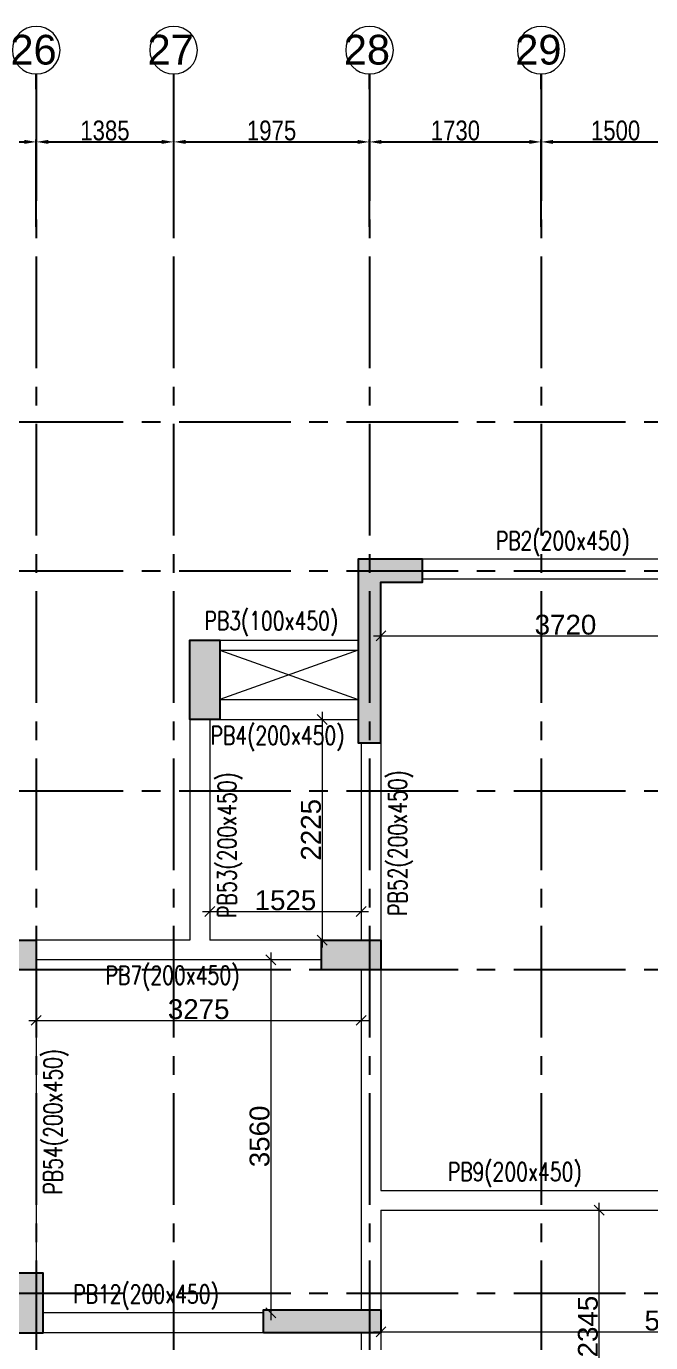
# Model space of a CAD drawing. Header units: millimetres. Extents: x 1277257 to 1543892, y 206696 to 309376.
# Drawn here: x 1416341 to 1422635, y 246284 to 259559 of the extents above; entities that cross this region are included whole.
import ezdxf
from ezdxf.enums import TextEntityAlignment as Align

# ---------------------------------------------------------------- set-up
doc = ezdxf.new("R2010")
doc.units = ezdxf.units.MM
doc.header["$LTSCALE"] = 500
doc.header["$MEASUREMENT"] = 0
doc.header["$PDMODE"] = 34
doc.linetypes.add('Site$0$CENTER2', pattern=[1.125, 0.75, -0.125, 0.125, -0.125])
doc.layers.get('Defpoints').update_dxf_attribs({"lineweight": 0})
for name, color, linetype, lineweight in [('CUT OUT', 1, 'Continuous', 13), ('GRID NO.', 7, 'Continuous', 20), ('S - SUNK', 251, 'Continuous', 0), ('TOWER COL HATCH', 253, 'Continuous', 20)]:
    doc.layers.add(name, color=color, linetype=linetype, lineweight=lineweight)
for name, color, linetype in [('GRID', 7, 'Continuous'), ('GRID DIM', 7, 'Continuous'), ('S-COLUMN-HATCH', 253, 'Continuous'), ('S-FRAMING PLAN', 4, 'Continuous'), ('T BEAM N', 3, 'Continuous'), ('TOWER AREA COLUMN.', 6, 'Continuous')]:
    doc.layers.add(name, color=color, linetype=linetype)
doc.styles.add('3mm', font='arial.ttf')
doc.styles.add('D50', font='arial.ttf', dxfattribs={"width": 0.8})
doc.styles.add('S-T', font='romans.shx')
doc.dimstyles.new('INNER DIM', dxfattribs={"dimtxt": 200, "dimasz": 120, "dimexe": 25, "dimexo": 25, "dimgap": 12, "dimtad": 1, "dimdec": 0, "dimrnd": 5, "dimzin": 0, "dimdsep": 46, "dimtxsty": 'D50', "dimcen": 0.09, "dimdle": 25, "dimclrt": 6, "dimadec": 0, "dimazin": 0, "dimtfac": 1, "dimtdec": 0, "dimtofl": 0, "dimtmove": 1, "dimatfit": 3, "dimfxl": 75, "dimtolj": 1, "dimtzin": 0, "dimarcsym": 0})
doc.dimstyles.new('PARAMVEER', dxfattribs={"dimtxt": 200, "dimasz": 100, "dimexe": 0, "dimexo": 25, "dimgap": 10, "dimtad": 1, "dimdec": 0, "dimrnd": 5, "dimzin": 0, "dimdsep": 46, "dimtxsty": '3mm', "dimblk": 'OBLIQUE', "dimcen": 0.09, "dimdle": 75, "dimclrd": 1, "dimclre": 1, "dimclrt": 3, "dimadec": 0, "dimazin": 0, "dimtfac": 1, "dimtdec": 0, "dimtmove": 1, "dimatfit": 3, "dimfxl": 100, "dimtolj": 1, "dimtzin": 0, "dimlwd": 18, "dimlwe": 5, "dimarcsym": 0})

# ---------------------------------------------------------------- blocks, each defined once
blk = doc.blocks.new('RW2952R')
at = {"layer": 'CUT OUT', "color": 1, "ltscale": 10}
for p, q in [((1389451, 253269), (1388056, 252769)), ((1388056, 253269), (1389451, 252769))]:
    blk.add_line(p, q, dxfattribs=at)
at = {"layer": 'S-FRAMING PLAN', "color": 3, "linetype": 'ByBlock', "lineweight": 20, "ltscale": 10}
for p, q in [((1384106, 254184), (1387406, 254184)), ((1384106, 253984), (1387406, 253984)), ((1389451, 253369), (1388056, 253369)), ((1389451, 253269), (1388056, 253269)), ((1389451, 252769), (1388056, 252769)), ((1389451, 252569), (1388056, 252569)), ((1389551, 252569), (1389551, 250344)), ((1389751, 252569), (1389751, 250344)), ((1387826, 252334), (1387826, 250344)), ((1388026, 252334), (1388026, 250344)), ((1388426, 250344), (1389551, 250344)), ((1389751, 250344), (1391301, 250344)), ((1388426, 250144), (1391301, 250144)), ((1387826, 250044), (1387826, 247819)), ((1388026, 250044), (1388026, 246614)), ((1391301, 250044), (1391301, 246984)), ((1387826, 247819), (1383721, 247819)), ((1387826, 247619), (1383721, 247619)), ((1387826, 247619), (1387826, 246614)), ((1389010, 246584), (1391231, 246584)), ((1387826, 246384), (1387826, 243244)), ((1388026, 246384), (1388026, 243244)), ((1389010, 246384), (1391231, 246384))]:
    blk.add_line(p, q, dxfattribs=at)
blk = doc.blocks.new('GRID MARK')
at = {"layer": 'GRID NO.', "const_width": 50}
blk.add_lwpolyline([(0, -541), (0, -891)], dxfattribs=at)
at = {"layer": 'GRID NO.'}
blk.add_circle((0, 0), 541, dxfattribs=at)
at = {"layer": 'GRID NO.', "style": 'D50', "width": 0.8}
blk.add_attdef('Y1', text='', height=500, dxfattribs=at).set_placement((-33, -267), align=Align.CENTER)
blk = doc.blocks.new('*D33')
at = {"layer": 'Defpoints', "color": 0, "linetype": 'Continuous', "transparency": 16777216}
for p in [(1416441, 258393), (1412911, 257510), (1416441, 257510)]:
    blk.add_point(p, dxfattribs=at)
at = {"layer": 'GRID DIM', "color": 0, "linetype": 'Continuous', "lineweight": -2, "transparency": 16777216}
for p, q in [((1412911, 257535), (1412911, 258418)), ((1416441, 257535), (1416441, 258418))]:
    blk.add_line(p, q, dxfattribs=at)
at = {"layer": 'GRID DIM', "linetype": 'Continuous', "lineweight": -2, "transparency": 16777216}
blk.add_line((1413031, 258393), (1416321, 258393), dxfattribs=at)
at = {"layer": 'GRID DIM', "linetype": 'Continuous', "transparency": 16777216}
for points in [[(1413031, 258413), (1413031, 258373), (1412911, 258393)], [(1416321, 258413), (1416321, 258373), (1416441, 258393)]]:
    blk.add_solid(points, dxfattribs=at)
at = {"layer": 'GRID DIM', "linetype": 'Continuous', "transparency": 16777216, "insert": (1414676, 258507), "char_height": 200, "attachment_point": 5, "style": 'D50'}
blk.add_mtext('\\A1;3530', dxfattribs=at)
blk = doc.blocks.new('*D34')
at = {"layer": 'Defpoints', "color": 0, "linetype": 'Continuous', "transparency": 16777216}
for p in [(1417826, 258393), (1416441, 257510), (1417826, 257510)]:
    blk.add_point(p, dxfattribs=at)
at = {"layer": 'GRID DIM', "color": 0, "linetype": 'Continuous', "lineweight": -2, "transparency": 16777216}
for p, q in [((1416441, 257535), (1416441, 258418)), ((1417826, 257535), (1417826, 258418))]:
    blk.add_line(p, q, dxfattribs=at)
at = {"layer": 'GRID DIM', "linetype": 'Continuous', "lineweight": -2, "transparency": 16777216}
blk.add_line((1416561, 258393), (1417706, 258393), dxfattribs=at)
at = {"layer": 'GRID DIM', "linetype": 'Continuous', "transparency": 16777216}
for points in [[(1416561, 258413), (1416561, 258373), (1416441, 258393)], [(1417706, 258413), (1417706, 258373), (1417826, 258393)]]:
    blk.add_solid(points, dxfattribs=at)
at = {"layer": 'GRID DIM', "linetype": 'Continuous', "transparency": 16777216, "insert": (1417133, 258507), "char_height": 200, "attachment_point": 5, "style": 'D50'}
blk.add_mtext('\\A1;1385', dxfattribs=at)
blk = doc.blocks.new('*D35')
at = {"layer": 'Defpoints', "color": 0, "linetype": 'Continuous', "transparency": 16777216}
for p in [(1419801, 258393), (1417826, 257510), (1419801, 257510)]:
    blk.add_point(p, dxfattribs=at)
at = {"layer": 'GRID DIM', "color": 0, "linetype": 'Continuous', "lineweight": -2, "transparency": 16777216}
for p, q in [((1417826, 257535), (1417826, 258418)), ((1419801, 257535), (1419801, 258418))]:
    blk.add_line(p, q, dxfattribs=at)
at = {"layer": 'GRID DIM', "linetype": 'Continuous', "lineweight": -2, "transparency": 16777216}
blk.add_line((1417946, 258393), (1419681, 258393), dxfattribs=at)
at = {"layer": 'GRID DIM', "linetype": 'Continuous', "transparency": 16777216}
for points in [[(1417946, 258413), (1417946, 258373), (1417826, 258393)], [(1419681, 258413), (1419681, 258373), (1419801, 258393)]]:
    blk.add_solid(points, dxfattribs=at)
at = {"layer": 'GRID DIM', "linetype": 'Continuous', "transparency": 16777216, "insert": (1418813, 258507), "char_height": 200, "attachment_point": 5, "style": 'D50'}
blk.add_mtext('\\A1;1975', dxfattribs=at)
blk = doc.blocks.new('*D36')
at = {"layer": 'Defpoints', "color": 0, "linetype": 'Continuous', "transparency": 16777216}
for p in [(1421531, 258393), (1419801, 257510), (1421531, 257510)]:
    blk.add_point(p, dxfattribs=at)
at = {"layer": 'GRID DIM', "color": 0, "linetype": 'Continuous', "lineweight": -2, "transparency": 16777216}
for p, q in [((1419801, 257535), (1419801, 258418)), ((1421531, 257535), (1421531, 258418))]:
    blk.add_line(p, q, dxfattribs=at)
at = {"layer": 'GRID DIM', "linetype": 'Continuous', "lineweight": -2, "transparency": 16777216}
blk.add_line((1419921, 258393), (1421411, 258393), dxfattribs=at)
at = {"layer": 'GRID DIM', "linetype": 'Continuous', "transparency": 16777216}
for points in [[(1419921, 258413), (1419921, 258373), (1419801, 258393)], [(1421411, 258413), (1421411, 258373), (1421531, 258393)]]:
    blk.add_solid(points, dxfattribs=at)
at = {"layer": 'GRID DIM', "linetype": 'Continuous', "transparency": 16777216, "insert": (1420666, 258507), "char_height": 200, "attachment_point": 5, "style": 'D50'}
blk.add_mtext('\\A1;1730', dxfattribs=at)
blk = doc.blocks.new('*D37')
at = {"layer": 'Defpoints', "color": 0, "linetype": 'Continuous', "transparency": 16777216}
for p in [(1423031, 258393), (1423031, 257709), (1421531, 257510)]:
    blk.add_point(p, dxfattribs=at)
at = {"layer": 'GRID DIM', "color": 0, "linetype": 'Continuous', "lineweight": -2, "transparency": 16777216}
for p, q in [((1421531, 257535), (1421531, 258418)), ((1423031, 257734), (1423031, 258418))]:
    blk.add_line(p, q, dxfattribs=at)
at = {"layer": 'GRID DIM', "linetype": 'Continuous', "lineweight": -2, "transparency": 16777216}
blk.add_line((1421651, 258393), (1422911, 258393), dxfattribs=at)
at = {"layer": 'GRID DIM', "linetype": 'Continuous', "transparency": 16777216}
for points in [[(1421651, 258413), (1421651, 258373), (1421531, 258393)], [(1422911, 258413), (1422911, 258373), (1423031, 258393)]]:
    blk.add_solid(points, dxfattribs=at)
at = {"layer": 'GRID DIM', "linetype": 'Continuous', "transparency": 16777216, "insert": (1422281, 258507), "char_height": 200, "attachment_point": 5, "style": 'D50'}
blk.add_mtext('\\A1;1500', dxfattribs=at)
blk = doc.blocks.new('3tgra')
at = {"layer": 'TOWER COL HATCH'}
h = blk.add_hatch(color=253, dxfattribs=at)
h.dxf.hatch_style = 1
h.paths.add_polyline_path([(1387406, 93642), (1388056, 93642), (1388056, 91792), (1387826, 91792), (1387826, 93412), (1387406, 93412)])
h = blk.add_hatch(color=253, dxfattribs=at)
h.dxf.hatch_style = 1
h.paths.add_polyline_path([(1389451, 92027), (1389751, 92027), (1389751, 92827), (1389451, 92827)])
h = blk.add_hatch(color=253, dxfattribs=at)
h.dxf.hatch_style = 1
h.paths.add_polyline_path([(1388426, 89502), (1388426, 89802), (1387826, 89802), (1387826, 89502)])
h = blk.add_hatch(color=253, dxfattribs=at)
h.dxf.hatch_style = 1
h.paths.add_polyline_path([(1391901, 89502), (1391901, 89802), (1391301, 89802), (1391301, 89502)])
h = blk.add_hatch(color=253, dxfattribs=at)
h.dxf.hatch_style = 1
h.paths.add_polyline_path([(1391531, 85842), (1391231, 85842), (1391231, 86442), (1391531, 86442)])
h = blk.add_hatch(color=253, dxfattribs=at)
h.dxf.hatch_style = 1
h.paths.add_polyline_path([(1389011, 85842), (1389011, 86072), (1387826, 86072), (1387826, 85842)])
at = {"layer": 'TOWER AREA COLUMN.', "color": 4}
blk.add_lwpolyline([(1387406, 93642), (1388056, 93642), (1388056, 91792), (1387826, 91792), (1387826, 93412), (1387406, 93412), (1387406, 93642)], dxfattribs=at)
for points in [[(1389451, 92027), (1389751, 92027), (1389751, 92827), (1389451, 92827)], [(1388426, 89502), (1388426, 89802), (1387826, 89802), (1387826, 89502)], [(1391901, 89502), (1391901, 89802), (1391301, 89802), (1391301, 89502)], [(1391531, 85842), (1391231, 85842), (1391231, 86442), (1391531, 86442)], [(1389011, 85842), (1389011, 86072), (1387826, 86072), (1387826, 85842)]]:
    blk.add_lwpolyline(points, close=True, dxfattribs=at)
blk = doc.blocks.new('_Oblique')
at = {"color": 0, "linetype": 'ByBlock', "lineweight": -2}
blk.add_line((-0.5, -0.5), (0.5, 0.5), dxfattribs=at)
blk = doc.blocks.new('*D464')
at = {"layer": 'Defpoints', "color": 0, "ltscale": 10, "transparency": 16777216}
for p in [(1419716, 246384), (1412051, 246146), (1412051, 245284)]:
    blk.add_point(p, dxfattribs=at)
at = {"layer": 'S-COLUMN-HATCH', "color": 1, "linetype": 'Continuous', "lineweight": 18, "ltscale": 10, "transparency": 16777216}
blk.add_line((1419791, 245284), (1411976, 245284), dxfattribs=at)
at = {"layer": 'S-COLUMN-HATCH', "color": 1, "linetype": 'Continuous', "lineweight": 5, "ltscale": 10, "transparency": 16777216}
for p, q in [((1412051, 245284), (1412051, 245284)), ((1419716, 245284), (1419716, 245284))]:
    blk.add_line(p, q, dxfattribs=at)
at = {"layer": 'S-COLUMN-HATCH', "color": 1, "lineweight": 18, "ltscale": 10, "transparency": 16777216, "xscale": 100, "yscale": 100, "zscale": 100, "rotation": 180}
blk.add_blockref('_Oblique', (1412051, 245284), dxfattribs=at)
at = {"layer": 'S-COLUMN-HATCH', "color": 1, "lineweight": 18, "ltscale": 10, "transparency": 16777216, "xscale": 100, "yscale": 100, "zscale": 100}
blk.add_blockref('_Oblique', (1419716, 245284), dxfattribs=at)
at = {"layer": 'S-COLUMN-HATCH', "color": 4, "ltscale": 10, "transparency": 16777216, "insert": (1415883, 245396), "char_height": 200, "attachment_point": 5, "style": '3mm'}
blk.add_mtext('\\A1;7665', dxfattribs=at)
blk = doc.blocks.new('*D470')
at = {"layer": 'Defpoints', "color": 0, "ltscale": 10, "transparency": 16777216}
for p in [(1416441, 250144), (1419716, 250044), (1419716, 249534)]:
    blk.add_point(p, dxfattribs=at)
at = {"layer": 'S-COLUMN-HATCH', "color": 1, "linetype": 'Continuous', "lineweight": 18, "ltscale": 10, "transparency": 16777216}
blk.add_line((1416366, 249534), (1419791, 249534), dxfattribs=at)
at = {"layer": 'S-COLUMN-HATCH', "color": 1, "linetype": 'Continuous', "lineweight": 5, "ltscale": 10, "transparency": 16777216}
for p, q in [((1416441, 249534), (1416441, 249534)), ((1419716, 249534), (1419716, 249534))]:
    blk.add_line(p, q, dxfattribs=at)
at = {"layer": 'S-COLUMN-HATCH', "color": 1, "lineweight": 18, "ltscale": 10, "transparency": 16777216, "xscale": 100, "yscale": 100, "zscale": 100, "rotation": 180}
blk.add_blockref('_Oblique', (1416441, 249534), dxfattribs=at)
at = {"layer": 'S-COLUMN-HATCH', "color": 1, "lineweight": 18, "ltscale": 10, "transparency": 16777216, "xscale": 100, "yscale": 100, "zscale": 100}
blk.add_blockref('_Oblique', (1419716, 249534), dxfattribs=at)
at = {"layer": 'S-COLUMN-HATCH', "color": 4, "ltscale": 10, "transparency": 16777216, "insert": (1418078, 249646), "char_height": 200, "attachment_point": 5, "style": '3mm'}
blk.add_mtext('\\A1;3275', dxfattribs=at)
blk = doc.blocks.new('*D472')
at = {"layer": 'Defpoints', "color": 0, "ltscale": 10, "transparency": 16777216}
for p in [(1419316, 250144), (1418731, 246584), (1418805, 246584)]:
    blk.add_point(p, dxfattribs=at)
at = {"layer": 'S-COLUMN-HATCH', "color": 1, "linetype": 'Continuous', "lineweight": 18, "ltscale": 10, "transparency": 16777216}
blk.add_line((1418805, 250219), (1418805, 246509), dxfattribs=at)
at = {"layer": 'S-COLUMN-HATCH', "color": 1, "linetype": 'Continuous', "lineweight": 5, "ltscale": 10, "transparency": 16777216}
for p, q in [((1418805, 250144), (1418805, 250144)), ((1418805, 246584), (1418805, 246584))]:
    blk.add_line(p, q, dxfattribs=at)
at = {"layer": 'S-COLUMN-HATCH', "color": 1, "lineweight": 18, "ltscale": 10, "transparency": 16777216, "xscale": 100, "yscale": 100, "zscale": 100}
for p, rotation in [((1418805, 250144), 90), ((1418805, 246584), 270)]:
    blk.add_blockref('_Oblique', p, dxfattribs=dict(at, rotation=rotation))
at = {"layer": 'S-COLUMN-HATCH', "color": 4, "ltscale": 10, "transparency": 16777216, "insert": (1418693, 248364), "char_height": 200, "attachment_point": 5, "rotation": 90, "style": '3mm'}
blk.add_mtext('\\A1;3560', dxfattribs=at)
blk = doc.blocks.new('*D475')
at = {"layer": 'Defpoints', "color": 0, "ltscale": 10, "transparency": 16777216}
for p in [(1419716, 250631), (1418191, 250344), (1419716, 250344)]:
    blk.add_point(p, dxfattribs=at)
at = {"layer": 'S-COLUMN-HATCH', "color": 1, "linetype": 'Continuous', "lineweight": 18, "ltscale": 10, "transparency": 16777216}
blk.add_line((1418116, 250631), (1419791, 250631), dxfattribs=at)
at = {"layer": 'S-COLUMN-HATCH', "color": 1, "linetype": 'Continuous', "lineweight": 5, "ltscale": 10, "transparency": 16777216}
for p, q in [((1418191, 250631), (1418191, 250631)), ((1419716, 250631), (1419716, 250631))]:
    blk.add_line(p, q, dxfattribs=at)
at = {"layer": 'S-COLUMN-HATCH', "color": 1, "lineweight": 18, "ltscale": 10, "transparency": 16777216, "xscale": 100, "yscale": 100, "zscale": 100, "rotation": 180}
blk.add_blockref('_Oblique', (1418191, 250631), dxfattribs=at)
at = {"layer": 'S-COLUMN-HATCH', "color": 1, "lineweight": 18, "ltscale": 10, "transparency": 16777216, "xscale": 100, "yscale": 100, "zscale": 100}
blk.add_blockref('_Oblique', (1419716, 250631), dxfattribs=at)
at = {"layer": 'S-COLUMN-HATCH', "color": 4, "ltscale": 10, "transparency": 16777216, "insert": (1418953, 250744), "char_height": 200, "attachment_point": 5, "style": '3mm'}
blk.add_mtext('\\A1;1525', dxfattribs=at)
blk = doc.blocks.new('*D476')
at = {"layer": 'Defpoints', "color": 0, "ltscale": 10, "transparency": 16777216}
for p in [(1419686, 252569), (1419323, 250344), (1419716, 250344)]:
    blk.add_point(p, dxfattribs=at)
at = {"layer": 'S-COLUMN-HATCH', "color": 1, "linetype": 'Continuous', "lineweight": 18, "ltscale": 10, "transparency": 16777216}
blk.add_line((1419323, 252644), (1419323, 250269), dxfattribs=at)
at = {"layer": 'S-COLUMN-HATCH', "color": 1, "linetype": 'Continuous', "lineweight": 5, "ltscale": 10, "transparency": 16777216}
for p, q in [((1419323, 252569), (1419323, 252569)), ((1419323, 250344), (1419323, 250344))]:
    blk.add_line(p, q, dxfattribs=at)
at = {"layer": 'S-COLUMN-HATCH', "color": 1, "lineweight": 18, "ltscale": 10, "transparency": 16777216, "xscale": 100, "yscale": 100, "zscale": 100}
for p, rotation in [((1419323, 252569), 90), ((1419323, 250344), 270)]:
    blk.add_blockref('_Oblique', p, dxfattribs=dict(at, rotation=rotation))
at = {"layer": 'S-COLUMN-HATCH', "color": 4, "ltscale": 10, "transparency": 16777216, "insert": (1419211, 251456), "char_height": 200, "attachment_point": 5, "rotation": 90, "style": '3mm'}
blk.add_mtext('\\A1;2225', dxfattribs=at)
blk = doc.blocks.new('*D477')
at = {"layer": 'Defpoints', "color": 0, "ltscale": 10, "transparency": 16777216}
for p in [(1419916, 253954), (1423636, 253984), (1423636, 253411)]:
    blk.add_point(p, dxfattribs=at)
at = {"layer": 'S-COLUMN-HATCH', "color": 1, "linetype": 'Continuous', "lineweight": 18, "ltscale": 10, "transparency": 16777216}
blk.add_line((1419841, 253411), (1423711, 253411), dxfattribs=at)
at = {"layer": 'S-COLUMN-HATCH', "color": 1, "linetype": 'Continuous', "lineweight": 5, "ltscale": 10, "transparency": 16777216}
for p, q in [((1419916, 253411), (1419916, 253411)), ((1423636, 253411), (1423636, 253411))]:
    blk.add_line(p, q, dxfattribs=at)
at = {"layer": 'S-COLUMN-HATCH', "color": 1, "lineweight": 18, "ltscale": 10, "transparency": 16777216, "xscale": 100, "yscale": 100, "zscale": 100, "rotation": 180}
blk.add_blockref('_Oblique', (1419916, 253411), dxfattribs=at)
at = {"layer": 'S-COLUMN-HATCH', "color": 1, "lineweight": 18, "ltscale": 10, "transparency": 16777216, "xscale": 100, "yscale": 100, "zscale": 100}
blk.add_blockref('_Oblique', (1423636, 253411), dxfattribs=at)
at = {"layer": 'S-COLUMN-HATCH', "color": 4, "ltscale": 10, "transparency": 16777216, "insert": (1421776, 253523), "char_height": 200, "attachment_point": 5, "style": '3mm'}
blk.add_mtext('\\A1;3720', dxfattribs=at)
blk = doc.blocks.new('*D497')
at = {"layer": 'Defpoints', "color": 0, "ltscale": 10, "transparency": 16777216}
for p in [(1419916, 247619), (1425851, 247619), (1425851, 246393)]:
    blk.add_point(p, dxfattribs=at)
at = {"layer": 'S-COLUMN-HATCH', "color": 1, "linetype": 'Continuous', "lineweight": 18, "ltscale": 10, "transparency": 16777216}
blk.add_line((1419841, 246393), (1425926, 246393), dxfattribs=at)
at = {"layer": 'S-COLUMN-HATCH', "color": 1, "linetype": 'Continuous', "lineweight": 5, "ltscale": 10, "transparency": 16777216}
for p, q in [((1419916, 246393), (1419916, 246393)), ((1425851, 246393), (1425851, 246393))]:
    blk.add_line(p, q, dxfattribs=at)
at = {"layer": 'S-COLUMN-HATCH', "color": 1, "lineweight": 18, "ltscale": 10, "transparency": 16777216, "xscale": 100, "yscale": 100, "zscale": 100, "rotation": 180}
blk.add_blockref('_Oblique', (1419916, 246393), dxfattribs=at)
at = {"layer": 'S-COLUMN-HATCH', "color": 1, "lineweight": 18, "ltscale": 10, "transparency": 16777216, "xscale": 100, "yscale": 100, "zscale": 100}
blk.add_blockref('_Oblique', (1425851, 246393), dxfattribs=at)
at = {"layer": 'S-COLUMN-HATCH', "color": 4, "ltscale": 10, "transparency": 16777216, "insert": (1422883, 246505), "char_height": 200, "attachment_point": 5, "style": '3mm'}
blk.add_mtext('\\A1;5935', dxfattribs=at)
blk = doc.blocks.new('*D498')
at = {"layer": 'Defpoints', "color": 0, "ltscale": 10, "transparency": 16777216}
for p in [(1422115, 247619), (1424021, 247619), (1421416, 245274)]:
    blk.add_point(p, dxfattribs=at)
at = {"layer": 'S-COLUMN-HATCH', "color": 1, "linetype": 'Continuous', "lineweight": 18, "ltscale": 10, "transparency": 16777216}
blk.add_line((1422115, 245199), (1422115, 247694), dxfattribs=at)
at = {"layer": 'S-COLUMN-HATCH', "color": 1, "linetype": 'Continuous', "lineweight": 5, "ltscale": 10, "transparency": 16777216}
for p, q in [((1422115, 247619), (1422115, 247619)), ((1422115, 245274), (1422115, 245274))]:
    blk.add_line(p, q, dxfattribs=at)
at = {"layer": 'S-COLUMN-HATCH', "color": 1, "lineweight": 18, "ltscale": 10, "transparency": 16777216, "xscale": 100, "yscale": 100, "zscale": 100}
for p, rotation in [((1422115, 247619), 90), ((1422115, 245274), 270)]:
    blk.add_blockref('_Oblique', p, dxfattribs=dict(at, rotation=rotation))
at = {"layer": 'S-COLUMN-HATCH', "color": 4, "ltscale": 10, "transparency": 16777216, "insert": (1422003, 246446), "char_height": 200, "attachment_point": 5, "rotation": 90, "style": '3mm'}
blk.add_mtext('\\A1;2345', dxfattribs=at)
blk = doc.blocks.new('EEE')
at = {"layer": 'GRID', "color": 16, "linetype": 'Site$0$CENTER2', "ltscale": 3}
for points in [[(1416440.6, 258923.2), (1416440.6, 223711.9)], [(1417825.6, 258923.2), (1417825.6, 223711.9)], [(1419800.6, 258923.2), (1419800.6, 223711.9)], [(1421530.6, 258923.2), (1421530.6, 223711.9)], [(1363880.9, 255568.6), (1442964.5, 255568.6)], [(1363880.9, 254068.6), (1442964.5, 254068.6)], [(1363880.9, 251848.8), (1442964.5, 251848.8)], [(1363880.9, 250048.6), (1442964.5, 250048.6)], [(1363880.9, 246783.6), (1442964.5, 246783.6)]]:
    blk.add_lwpolyline(points, dxfattribs=at)
at = {"layer": 'GRID NO.'}
ref = blk.add_blockref('GRID MARK', (1416440.6, 259318.5), dxfattribs=dict(at, xscale=-0.4435200000032785, yscale=0.4435200000032785, zscale=0.4435200000032785))
ref.add_attrib('Y1', '26', dxfattribs={"height": 300, "style": 'D50'}).set_placement((1416413.2, 259172.9), align=Align.CENTER)
ref = blk.add_blockref('GRID MARK', (1417825.6, 259318.5), dxfattribs=dict(at, xscale=-0.4435200000032785, yscale=0.4435200000032785, zscale=0.4435200000032785))
ref.add_attrib('Y1', '27', dxfattribs={"height": 300, "style": 'D50'}).set_placement((1417795.7, 259172.9), align=Align.CENTER)
ref = blk.add_blockref('GRID MARK', (1419800.6, 259318.5), dxfattribs=dict(at, xscale=-0.4435200000032785, yscale=0.4435200000032785, zscale=0.4435200000032785))
ref.add_attrib('Y1', '28', dxfattribs={"height": 300, "style": 'D50'}).set_placement((1419774.2, 259172.9), align=Align.CENTER)
ref = blk.add_blockref('GRID MARK', (1421530.6, 259318.5), dxfattribs=dict(at, xscale=-0.4435200000032785, yscale=0.4435200000032785, zscale=0.4435200000032785))
ref.add_attrib('Y1', '29', dxfattribs={"height": 300, "style": 'D50'}).set_placement((1421503, 259172.9), align=Align.CENTER)
at = {"layer": 'GRID DIM', "color": 0, "linetype": 'Continuous'}
for base, p1, p2, picture, middle in [((1416440.6, 258393.3), (1412910.6, 257509.7), (1416440.6, 257509.7), '*D33', (1414675.6, 258507.5)), ((1417825.6, 258393.3), (1416440.6, 257509.7), (1417825.6, 257509.7), '*D34', (1417133.1, 258507.5)), ((1419800.6, 258393.3), (1417825.6, 257509.7), (1419800.6, 257509.7), '*D35', (1418813.1, 258507.4)), ((1421530.6, 258393.3), (1419800.6, 257509.7), (1421530.6, 257509.7), '*D36', (1420665.6, 258507.5)), ((1423030.6, 258393.3), (1421530.6, 257509.7), (1423030.6, 257708.6), '*D37', (1422280.6, 258507.4))]:
    dim = blk.add_linear_dim(base=base, p1=p1, p2=p2, dimstyle='INNER DIM', override={"dimclrd": 256, "dimclrt": 256}, dxfattribs=at)
    dim.commit()
    dim.dimension.update_dxf_attribs({"geometry": picture, "text_midpoint": middle})

msp = doc.modelspace()

# ---------------------------------------------------------------- block references
at = {"layer": 'CUT OUT', "color": 4, "xscale": -1}
msp.add_blockref('3tgra', (2807741.3, 160542.1), dxfattribs=at)
at = {"layer": 'GRID', "color": 4}
msp.add_blockref('EEE', (0, 0), dxfattribs=at)
at = {"layer": 'S - SUNK', "color": 4, "xscale": -1}
msp.add_blockref('RW2952R', (2807741.3, 0), dxfattribs=at)

# ---------------------------------------------------------------- texts
at = {"layer": 'T BEAM N', "color": 7, "lineweight": 0, "style": 'S-T', "width": 0.75}
for s, p in [('PB2(200x450)', (1421073.2, 254278.8)), ('PB3(100x450)', (1418135.1, 253472)), ('PB4(200x450)', (1418197.6, 252314.4)), ('PB7(200x450)', (1417138.9, 249896.2)), ('PB9(200x450)', (1420588.8, 247915.3)), ('PB12(200x450)', (1416811.9, 246680.5))]:
    msp.add_text(s, height=185, dxfattribs=at).set_placement(p)
for s, p in [('PB53(200x450)', (1418455.9, 250568.8)), ('PB52(200x450)', (1420176.1, 250588.9)), ('PB54(200x450)', (1416701.1, 247778.2))]:
    msp.add_text(s, height=185, rotation=90, dxfattribs=at).set_placement(p)

# ---------------------------------------------------------------- dimensions: what is measured, and where the dimension line sits
at = {"layer": 'S-COLUMN-HATCH', "color": 1, "ltscale": 10}
for base, p1, p2, picture, middle in [((1423635.6, 253410.8), (1419915.6, 253953.6), (1423635.6, 253983.6), '*D477', (1421775.6, 253523)), ((1419715.6, 250631.5), (1418190.6, 250343.8), (1419715.6, 250343.8), '*D475', (1418953.1, 250743.6)), ((1419715.6, 249534.2), (1416440.6, 250143.8), (1419715.6, 250043.8), '*D470', (1418078.1, 249646.4)), ((1425850.6, 246392.7), (1419915.6, 247618.6), (1425850.6, 247618.6), '*D497', (1422883.1, 246504.8)), ((1412051, 245284), (1419715.6, 246383.8), (1412051, 246146.1), '*D464', (1415883.3, 245396.1))]:
    dim = msp.add_linear_dim(base=base, p1=p1, p2=p2, dimstyle='PARAMVEER', override={"dimpost": '\\X', "dimclrt": 4, "dimfxl": 0.15, "dimfxlon": 1, "dimarcsym": 1}, dxfattribs=at)
    dim.commit()
    dim.dimension.update_dxf_attribs({"geometry": picture, "text_midpoint": middle})
for base, p1, p2, picture, middle in [((1419323.2, 250343.8), (1419685.6, 252568.8), (1419715.6, 250343.8), '*D476', (1419211.1, 251456.3)), ((1418805.1, 246583.8), (1419315.6, 250143.8), (1418730.6, 246583.8), '*D472', (1418692.9, 248363.8)), ((1422114.9, 247618.6), (1421415.6, 245273.6), (1424020.6, 247618.6), '*D498', (1422002.7, 246446.1))]:
    dim = msp.add_linear_dim(base=base, p1=p1, p2=p2, angle=90, dimstyle='PARAMVEER', override={"dimpost": '\\X', "dimclrt": 4, "dimfxl": 0.15, "dimfxlon": 1, "dimarcsym": 1}, dxfattribs=at)
    dim.commit()
    dim.dimension.update_dxf_attribs({"geometry": picture, "text_midpoint": middle})

doc.saveas('drawing.dxf')
